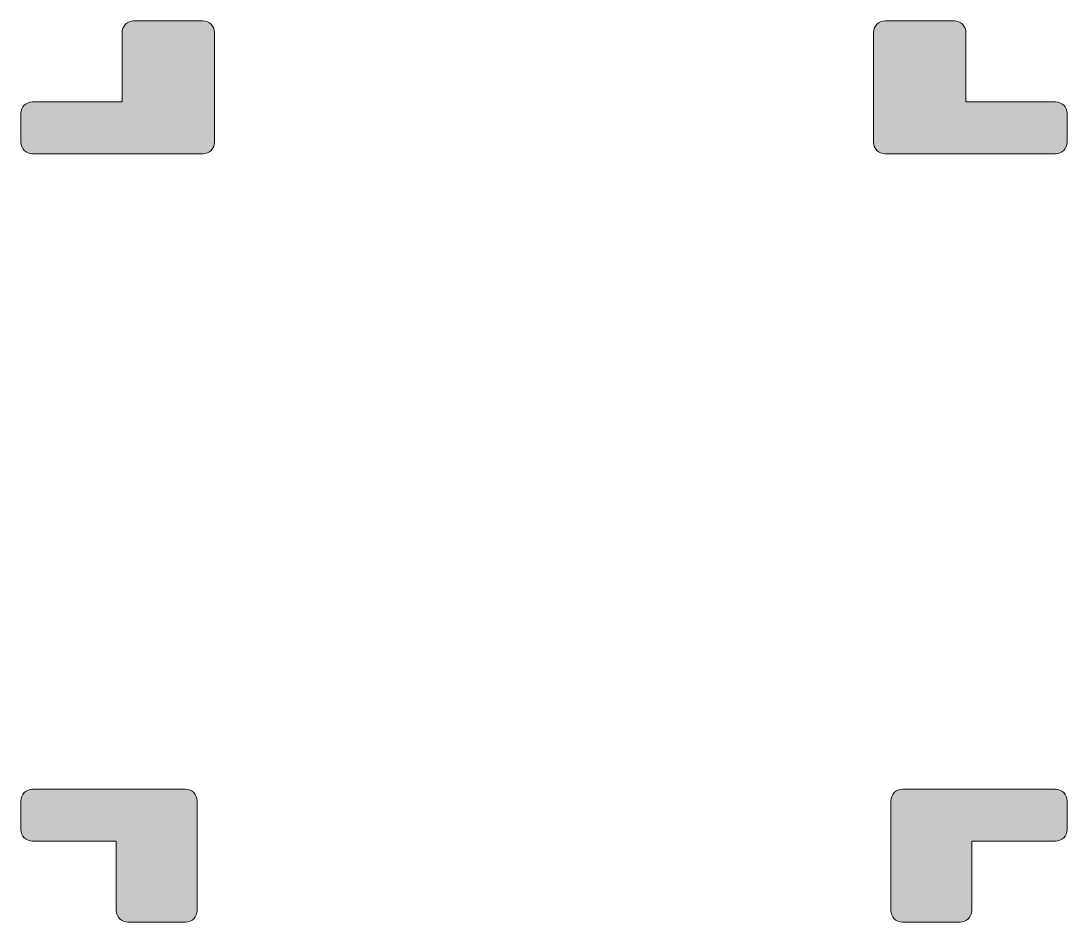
# Model space of a CAD drawing. Header units: millimetres. Extents: x -2.26 to 2.26, y -1.95 to 1.95.
import ezdxf

# ---------------------------------------------------------------- set-up
doc = ezdxf.new("R2010")
doc.units = ezdxf.units.MM
doc.layers.get('0').update_dxf_attribs({"lineweight": 0, "true_color": 0xffffff})

msp = doc.modelspace()

# ---------------------------------------------------------------- hatches: boundary and pattern name
h = msp.add_hatch(color=256)
edge = h.paths.add_edge_path()
edge.add_arc((-1.475, 1.425), 0.05, 270, 0, ccw=False)
edge.add_line((-1.475, 1.375), (-2.2125, 1.375))
edge.add_arc((-2.2125, 1.425), 0.05, 180, 270, ccw=False)
edge.add_line((-2.2625, 1.425), (-2.2625, 1.55))
edge.add_arc((-2.2125, 1.55), 0.05, 90, 180, ccw=False)
edge.add_line((-2.2125, 1.6), (-1.825, 1.6))
edge.add_line((-1.825, 1.6), (-1.825, 1.9))
edge.add_arc((-1.775, 1.9), 0.05, 90, 180, ccw=False)
edge.add_line((-1.775, 1.95), (-1.475, 1.95))
edge.add_arc((-1.475, 1.9), 0.05, 0, 90, ccw=False)
edge.add_line((-1.425, 1.9), (-1.425, 1.425))
h = msp.add_hatch(color=256)
edge = h.paths.add_edge_path()
edge.add_arc((2.2125, 1.425), 0.05, 270, 0)
edge.add_line((2.2625, 1.425), (2.2625, 1.55))
edge.add_arc((2.2125, 1.55), 0.05, 360, 90)
edge.add_line((2.2125, 1.6), (1.825, 1.6))
edge.add_line((1.825, 1.6), (1.825, 1.9))
edge.add_arc((1.775, 1.9), 0.05, 0, 90)
edge.add_line((1.775, 1.95), (1.475, 1.95))
edge.add_arc((1.475, 1.9), 0.05, 90, 180)
edge.add_line((1.425, 1.9), (1.425, 1.425))
edge.add_arc((1.475, 1.425), 0.05, 180, 270)
edge.add_line((1.475, 1.375), (2.2125, 1.375))
h = msp.add_hatch(color=256)
edge = h.paths.add_edge_path()
edge.add_line((-1.85, -1.6), (-1.85, -1.90002))
edge.add_arc((-1.8, -1.90002), 0.05, 180, 270)
edge.add_line((-1.8, -1.95002), (-1.55, -1.95002))
edge.add_arc((-1.55, -1.90002), 0.05, 270, 360)
edge.add_line((-1.5, -1.90002), (-1.5, -1.425))
edge.add_arc((-1.55, -1.425), 0.05, 0, 90)
edge.add_line((-1.55, -1.375), (-2.2125, -1.375))
edge.add_arc((-2.2125, -1.425), 0.05, 90, 180)
edge.add_line((-2.2625, -1.425), (-2.2625, -1.55))
edge.add_arc((-2.2125, -1.55), 0.05, 180, 270)
edge.add_line((-2.2125, -1.6), (-1.85, -1.6))
h = msp.add_hatch(color=256)
edge = h.paths.add_edge_path()
edge.add_arc((2.2125, -1.55), 0.05, 270, 0, ccw=False)
edge.add_line((2.2125, -1.6), (1.85, -1.6))
edge.add_line((1.85, -1.6), (1.85, -1.90002))
edge.add_arc((1.8, -1.90002), 0.05, 270, 360, ccw=False)
edge.add_line((1.8, -1.95002), (1.55, -1.95002))
edge.add_arc((1.55, -1.90002), 0.05, 180, 270, ccw=False)
edge.add_line((1.5, -1.90002), (1.5, -1.425))
edge.add_arc((1.55, -1.425), 0.05, 90, 180, ccw=False)
edge.add_line((1.55, -1.375), (2.2125, -1.375))
edge.add_arc((2.2125, -1.425), 0.05, 0, 90, ccw=False)
edge.add_line((2.2625, -1.425), (2.2625, -1.55))

# ---------------------------------------------------------------- linework, layer by layer
for points in [[(-1.425, 1.425, -0.4142136), (-1.475, 1.375), (-2.2125, 1.375, -0.4142136), (-2.2625, 1.425), (-2.2625, 1.55, -0.4142136), (-2.2125, 1.6), (-1.825, 1.6), (-1.825, 1.9, -0.4142136), (-1.775, 1.95), (-1.475, 1.95, -0.4142136), (-1.425, 1.9)], [(2.2125, 1.375, 0.4142136), (2.2625, 1.425), (2.2625, 1.55, 0.4142136), (2.2125, 1.6), (1.825, 1.6), (1.825, 1.9, 0.4142136), (1.775, 1.95), (1.475, 1.95, 0.4142136), (1.425, 1.9), (1.425, 1.425, 0.4142136), (1.475, 1.375)], [(-1.85, -1.6), (-1.85, -1.90002, 0.4142136), (-1.8, -1.95002), (-1.55, -1.95002, 0.4142136), (-1.5, -1.90002), (-1.5, -1.425, 0.4142136), (-1.55, -1.375), (-2.2125, -1.375, 0.4142136), (-2.2625, -1.425), (-2.2625, -1.55, 0.4142136), (-2.2125, -1.6)], [(2.2625, -1.55, -0.4142136), (2.2125, -1.6), (1.85, -1.6), (1.85, -1.90002, -0.4142136), (1.8, -1.95002), (1.55, -1.95002, -0.4142136), (1.5, -1.90002), (1.5, -1.425, -0.4142136), (1.55, -1.375), (2.2125, -1.375, -0.4142136), (2.2625, -1.425)]]:
    msp.add_lwpolyline(points, format="xyb", close=True)

doc.saveas('drawing.dxf')
